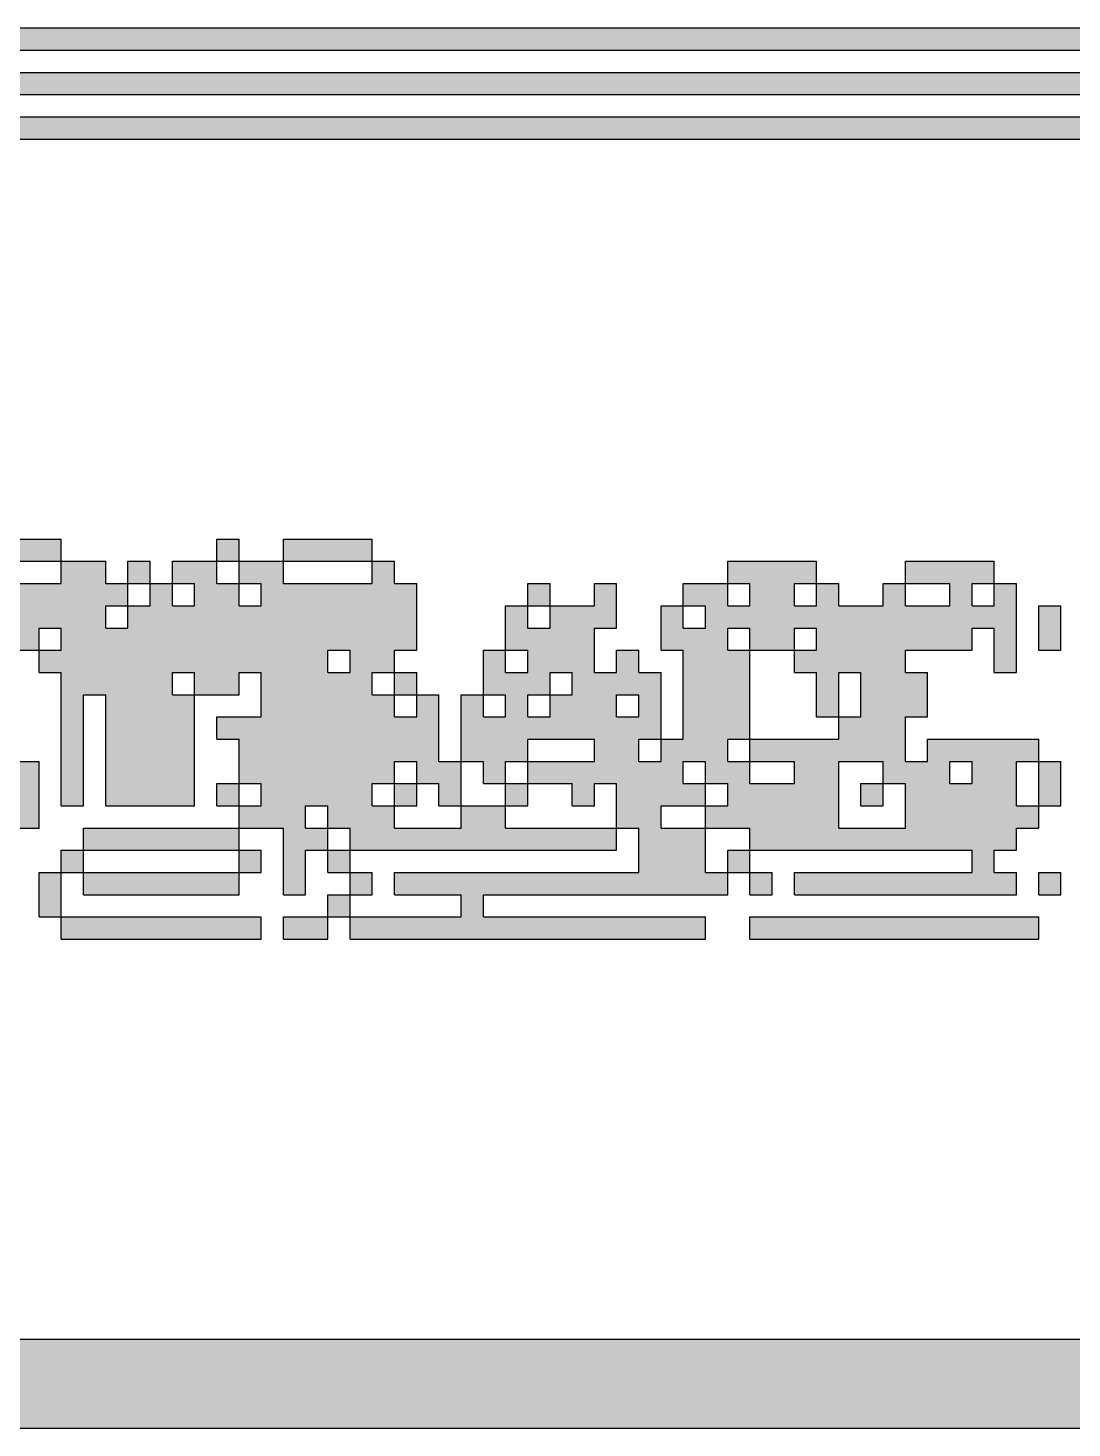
# Model space of a CAD drawing. Extents: x 0 to 180, y 0 to 86.
# Drawn here: x 89.5 to 136.5, y 23 to 86 of the extents above; entities that cross this region are included whole.
import ezdxf

# ---------------------------------------------------------------- set-up
doc = ezdxf.new("R2010")
doc.units = 0
doc.header["$MEASUREMENT"] = 0
doc.layers.add('SHEET', color=7, linetype='Continuous')

msp = doc.modelspace()

# ---------------------------------------------------------------- linework, layer by layer
at = {"layer": 'SHEET', "color": 5}
for p, q in [((89, 86), (90, 86)), ((90, 86), (91, 86)), ((91, 86), (92, 86)), ((92, 86), (93, 86)), ((93, 86), (94, 86)), ((94, 86), (95, 86)), ((95, 86), (96, 86)), ((96, 86), (97, 86)), ((97, 86), (98, 86)), ((98, 86), (99, 86)), ((99, 86), (100, 86)), ((100, 86), (101, 86)), ((101, 86), (102, 86)), ((102, 86), (103, 86)), ((103, 86), (104, 86)), ((104, 86), (105, 86)), ((105, 86), (106, 86)), ((106, 86), (107, 86)), ((107, 86), (108, 86)), ((108, 86), (109, 86)), ((109, 86), (110, 86)), ((110, 86), (111, 86)), ((111, 86), (112, 86)), ((112, 86), (113, 86)), ((113, 86), (114, 86)), ((114, 86), (115, 86)), ((115, 86), (116, 86)), ((116, 86), (117, 86)), ((117, 86), (118, 86)), ((118, 86), (119, 86)), ((119, 86), (120, 86)), ((120, 86), (121, 86)), ((121, 86), (122, 86)), ((122, 86), (123, 86)), ((123, 86), (124, 86)), ((124, 86), (125, 86)), ((125, 86), (126, 86)), ((126, 86), (127, 86)), ((127, 86), (128, 86)), ((128, 86), (129, 86)), ((129, 86), (130, 86)), ((130, 86), (131, 86)), ((131, 86), (132, 86)), ((132, 86), (133, 86)), ((133, 86), (134, 86)), ((134, 86), (135, 86)), ((135, 86), (136, 86)), ((136, 86), (137, 86)), ((89, 85), (90, 85)), ((90, 85), (91, 85)), ((91, 85), (92, 85)), ((92, 85), (93, 85)), ((93, 85), (94, 85)), ((94, 85), (95, 85)), ((95, 85), (96, 85)), ((96, 85), (97, 85)), ((97, 85), (98, 85)), ((98, 85), (99, 85)), ((99, 85), (100, 85)), ((100, 85), (101, 85)), ((101, 85), (102, 85)), ((102, 85), (103, 85)), ((103, 85), (104, 85)), ((104, 85), (105, 85)), ((105, 85), (106, 85)), ((106, 85), (107, 85)), ((107, 85), (108, 85)), ((108, 85), (109, 85)), ((109, 85), (110, 85)), ((110, 85), (111, 85)), ((111, 85), (112, 85)), ((112, 85), (113, 85)), ((113, 85), (114, 85)), ((114, 85), (115, 85)), ((115, 85), (116, 85)), ((116, 85), (117, 85)), ((117, 85), (118, 85)), ((118, 85), (119, 85)), ((119, 85), (120, 85)), ((120, 85), (121, 85)), ((121, 85), (122, 85)), ((122, 85), (123, 85)), ((123, 85), (124, 85)), ((124, 85), (125, 85)), ((125, 85), (126, 85)), ((126, 85), (127, 85)), ((127, 85), (128, 85)), ((128, 85), (129, 85)), ((129, 85), (130, 85)), ((130, 85), (131, 85)), ((131, 85), (132, 85)), ((132, 85), (133, 85)), ((133, 85), (134, 85)), ((134, 85), (135, 85)), ((135, 85), (136, 85)), ((136, 85), (137, 85)), ((89, 84), (90, 84)), ((90, 84), (91, 84)), ((91, 84), (92, 84)), ((92, 84), (93, 84)), ((93, 84), (94, 84)), ((94, 84), (95, 84)), ((95, 84), (96, 84)), ((96, 84), (97, 84)), ((97, 84), (98, 84)), ((98, 84), (99, 84)), ((99, 84), (100, 84)), ((100, 84), (101, 84)), ((101, 84), (102, 84)), ((102, 84), (103, 84)), ((103, 84), (104, 84)), ((104, 84), (105, 84)), ((105, 84), (106, 84)), ((106, 84), (107, 84)), ((107, 84), (108, 84)), ((108, 84), (109, 84)), ((109, 84), (110, 84)), ((110, 84), (111, 84)), ((111, 84), (112, 84)), ((112, 84), (113, 84)), ((113, 84), (114, 84)), ((114, 84), (115, 84)), ((115, 84), (116, 84)), ((116, 84), (117, 84)), ((117, 84), (118, 84)), ((118, 84), (119, 84)), ((119, 84), (120, 84)), ((120, 84), (121, 84)), ((121, 84), (122, 84)), ((122, 84), (123, 84)), ((123, 84), (124, 84)), ((124, 84), (125, 84)), ((125, 84), (126, 84)), ((126, 84), (127, 84)), ((127, 84), (128, 84)), ((128, 84), (129, 84)), ((129, 84), (130, 84)), ((130, 84), (131, 84)), ((131, 84), (132, 84)), ((132, 84), (133, 84)), ((133, 84), (134, 84)), ((134, 84), (135, 84)), ((135, 84), (136, 84)), ((136, 84), (137, 84)), ((89, 83), (90, 83)), ((90, 83), (91, 83)), ((91, 83), (92, 83)), ((92, 83), (93, 83)), ((93, 83), (94, 83)), ((94, 83), (95, 83)), ((95, 83), (96, 83)), ((96, 83), (97, 83)), ((97, 83), (98, 83)), ((98, 83), (99, 83)), ((99, 83), (100, 83)), ((100, 83), (101, 83)), ((101, 83), (102, 83)), ((102, 83), (103, 83)), ((103, 83), (104, 83)), ((104, 83), (105, 83)), ((105, 83), (106, 83)), ((106, 83), (107, 83)), ((107, 83), (108, 83)), ((108, 83), (109, 83)), ((109, 83), (110, 83)), ((110, 83), (111, 83)), ((111, 83), (112, 83)), ((112, 83), (113, 83)), ((113, 83), (114, 83)), ((114, 83), (115, 83)), ((115, 83), (116, 83)), ((116, 83), (117, 83)), ((117, 83), (118, 83)), ((118, 83), (119, 83)), ((119, 83), (120, 83)), ((120, 83), (121, 83)), ((121, 83), (122, 83)), ((122, 83), (123, 83)), ((123, 83), (124, 83)), ((124, 83), (125, 83)), ((125, 83), (126, 83)), ((126, 83), (127, 83)), ((127, 83), (128, 83)), ((128, 83), (129, 83)), ((129, 83), (130, 83)), ((130, 83), (131, 83)), ((131, 83), (132, 83)), ((132, 83), (133, 83)), ((133, 83), (134, 83)), ((134, 83), (135, 83)), ((135, 83), (136, 83)), ((136, 83), (137, 83)), ((89, 82), (90, 82)), ((90, 82), (91, 82)), ((91, 82), (92, 82)), ((92, 82), (93, 82)), ((93, 82), (94, 82)), ((94, 82), (95, 82)), ((95, 82), (96, 82)), ((96, 82), (97, 82)), ((97, 82), (98, 82)), ((98, 82), (99, 82)), ((99, 82), (100, 82)), ((100, 82), (101, 82)), ((101, 82), (102, 82)), ((102, 82), (103, 82)), ((103, 82), (104, 82)), ((104, 82), (105, 82)), ((105, 82), (106, 82)), ((106, 82), (107, 82)), ((107, 82), (108, 82)), ((108, 82), (109, 82)), ((109, 82), (110, 82)), ((110, 82), (111, 82)), ((111, 82), (112, 82)), ((112, 82), (113, 82)), ((113, 82), (114, 82)), ((114, 82), (115, 82)), ((115, 82), (116, 82)), ((116, 82), (117, 82)), ((117, 82), (118, 82)), ((118, 82), (119, 82)), ((119, 82), (120, 82)), ((120, 82), (121, 82)), ((121, 82), (122, 82)), ((122, 82), (123, 82)), ((123, 82), (124, 82)), ((124, 82), (125, 82)), ((125, 82), (126, 82)), ((126, 82), (127, 82)), ((127, 82), (128, 82)), ((128, 82), (129, 82)), ((129, 82), (130, 82)), ((130, 82), (131, 82)), ((131, 82), (132, 82)), ((132, 82), (133, 82)), ((133, 82), (134, 82)), ((134, 82), (135, 82)), ((135, 82), (136, 82)), ((136, 82), (137, 82)), ((89, 81), (90, 81)), ((90, 81), (91, 81)), ((91, 81), (92, 81)), ((92, 81), (93, 81)), ((93, 81), (94, 81)), ((94, 81), (95, 81)), ((95, 81), (96, 81)), ((96, 81), (97, 81)), ((97, 81), (98, 81)), ((98, 81), (99, 81)), ((99, 81), (100, 81)), ((100, 81), (101, 81)), ((101, 81), (102, 81)), ((102, 81), (103, 81)), ((103, 81), (104, 81)), ((104, 81), (105, 81)), ((105, 81), (106, 81)), ((106, 81), (107, 81)), ((107, 81), (108, 81)), ((108, 81), (109, 81)), ((109, 81), (110, 81)), ((110, 81), (111, 81)), ((111, 81), (112, 81)), ((112, 81), (113, 81)), ((113, 81), (114, 81)), ((114, 81), (115, 81)), ((115, 81), (116, 81)), ((116, 81), (117, 81)), ((117, 81), (118, 81)), ((118, 81), (119, 81)), ((119, 81), (120, 81)), ((120, 81), (121, 81)), ((121, 81), (122, 81)), ((122, 81), (123, 81)), ((123, 81), (124, 81)), ((124, 81), (125, 81)), ((125, 81), (126, 81)), ((126, 81), (127, 81)), ((127, 81), (128, 81)), ((128, 81), (129, 81)), ((129, 81), (130, 81)), ((130, 81), (131, 81)), ((131, 81), (132, 81)), ((132, 81), (133, 81)), ((133, 81), (134, 81)), ((134, 81), (135, 81)), ((135, 81), (136, 81)), ((136, 81), (137, 81)), ((89, 63), (90, 63)), ((90, 63), (91, 63)), ((91, 62), (91, 63)), ((98, 63), (99, 63)), ((98, 62), (98, 63)), ((99, 62), (99, 63)), ((101, 63), (102, 63)), ((101, 62), (101, 63)), ((102, 63), (103, 63)), ((103, 63), (104, 63)), ((104, 63), (105, 63)), ((105, 62), (105, 63)), ((89, 62), (90, 62)), ((90, 62), (91, 62)), ((91, 62), (92, 62)), ((91, 61), (91, 62)), ((92, 62), (93, 62)), ((93, 61), (93, 62)), ((94, 62), (95, 62)), ((94, 61), (94, 62)), ((95, 61), (95, 62)), ((96, 62), (97, 62)), ((96, 61), (96, 62)), ((97, 62), (98, 62)), ((98, 62), (99, 62)), ((98, 61), (98, 62)), ((99, 62), (100, 62)), ((99, 61), (99, 62)), ((100, 62), (101, 62)), ((101, 62), (102, 62)), ((101, 61), (101, 62)), ((102, 62), (103, 62)), ((103, 62), (104, 62)), ((104, 62), (105, 62)), ((105, 62), (106, 62)), ((105, 61), (105, 62)), ((106, 61), (106, 62)), ((121, 62), (122, 62)), ((121, 61), (121, 62)), ((122, 62), (123, 62)), ((123, 62), (124, 62)), ((124, 62), (125, 62)), ((125, 61), (125, 62)), ((129, 62), (130, 62)), ((129, 61), (129, 62)), ((130, 62), (131, 62)), ((131, 62), (132, 62)), ((132, 62), (133, 62)), ((133, 61), (133, 62)), ((93, 61), (94, 61)), ((94, 61), (95, 61)), ((94, 60), (94, 61)), ((95, 61), (96, 61)), ((95, 60), (95, 61)), ((96, 61), (97, 61)), ((96, 60), (96, 61)), ((99, 61), (100, 61)), ((106, 61), (107, 61)), ((107, 60), (107, 61)), ((112, 61), (113, 61)), ((112, 60), (112, 61)), ((113, 60), (113, 61)), ((115, 61), (116, 61)), ((115, 60), (115, 61)), ((116, 60), (116, 61)), ((119, 61), (120, 61)), ((119, 60), (119, 61)), ((120, 61), (121, 61)), ((121, 61), (122, 61)), ((121, 60), (121, 61)), ((124, 61), (125, 61)), ((125, 61), (126, 61)), ((125, 60), (125, 61)), ((126, 60), (126, 61)), ((128, 61), (129, 61)), ((128, 60), (128, 61)), ((129, 61), (130, 61)), ((129, 60), (129, 61)), ((130, 61), (131, 61)), ((132, 61), (133, 61)), ((133, 61), (134, 61)), ((133, 60), (133, 61)), ((134, 60), (134, 61)), ((93, 60), (94, 60)), ((94, 60), (95, 60)), ((94, 59), (94, 60)), ((107, 59), (107, 60)), ((111, 60), (112, 60)), ((111, 59), (111, 60)), ((112, 60), (113, 60)), ((112, 59), (112, 60)), ((113, 60), (114, 60)), ((113, 59), (113, 60)), ((116, 59), (116, 60)), ((118, 60), (119, 60)), ((118, 59), (118, 60)), ((119, 60), (120, 60)), ((119, 59), (119, 60)), ((120, 59), (120, 60)), ((121, 60), (122, 60)), ((124, 60), (125, 60)), ((126, 60), (127, 60)), ((127, 60), (128, 60)), ((129, 60), (130, 60)), ((132, 60), (133, 60)), ((134, 59), (134, 60)), ((135, 60), (136, 60)), ((135, 59), (135, 60)), ((136, 59), (136, 60)), ((90, 58), (90, 59)), ((107, 58), (107, 59)), ((111, 58), (111, 59)), ((115, 59), (116, 59)), ((115, 58), (115, 59)), ((118, 58), (118, 59)), ((121, 59), (122, 59)), ((121, 58), (121, 59)), ((122, 58), (122, 59)), ((124, 59), (125, 59)), ((124, 58), (124, 59)), ((132, 59), (133, 59)), ((132, 58), (132, 59)), ((135, 58), (135, 59)), ((136, 58), (136, 59)), ((89, 58), (90, 58)), ((90, 58), (91, 58)), ((90, 57), (90, 58)), ((103, 58), (104, 58)), ((104, 57), (104, 58)), ((106, 58), (107, 58)), ((106, 57), (106, 58)), ((110, 58), (111, 58)), ((110, 57), (110, 58)), ((111, 58), (112, 58)), ((111, 57), (111, 58)), ((112, 57), (112, 58)), ((115, 57), (115, 58)), ((116, 58), (117, 58)), ((116, 57), (116, 58)), ((117, 57), (117, 58)), ((118, 58), (119, 58)), ((119, 57), (119, 58)), ((121, 58), (122, 58)), ((122, 58), (123, 58)), ((122, 57), (122, 58)), ((123, 58), (124, 58)), ((124, 58), (125, 58)), ((124, 57), (124, 58)), ((129, 57), (129, 58)), ((130, 58), (131, 58)), ((131, 58), (132, 58)), ((133, 57), (133, 58)), ((134, 57), (134, 58)), ((135, 58), (136, 58)), ((90, 57), (91, 57)), ((91, 56), (91, 57)), ((97, 56), (97, 57)), ((99, 56), (99, 57)), ((105, 57), (106, 57)), ((106, 57), (107, 57)), ((106, 56), (106, 57)), ((107, 56), (107, 57)), ((110, 56), (110, 57)), ((114, 56), (114, 57)), ((117, 57), (118, 57)), ((118, 56), (118, 57)), ((119, 56), (119, 57)), ((122, 56), (122, 57)), ((124, 57), (125, 57)), ((125, 56), (125, 57)), ((126, 57), (127, 57)), ((126, 56), (126, 57)), ((127, 56), (127, 57)), ((129, 57), (130, 57)), ((130, 56), (130, 57)), ((133, 57), (134, 57)), ((91, 55), (91, 56)), ((92, 55), (92, 56)), ((96, 56), (97, 56)), ((97, 56), (98, 56)), ((97, 55), (97, 56)), ((98, 56), (99, 56)), ((100, 55), (100, 56)), ((106, 56), (107, 56)), ((107, 56), (108, 56)), ((107, 55), (107, 56)), ((108, 55), (108, 56)), ((109, 56), (110, 56)), ((109, 55), (109, 56)), ((110, 56), (111, 56)), ((110, 55), (110, 56)), ((111, 55), (111, 56)), ((112, 55), (112, 56)), ((113, 56), (114, 56)), ((113, 55), (113, 56)), ((116, 56), (117, 56)), ((116, 55), (116, 56)), ((117, 55), (117, 56)), ((118, 55), (118, 56)), ((119, 55), (119, 56)), ((122, 55), (122, 56)), ((125, 55), (125, 56)), ((126, 55), (126, 56)), ((127, 55), (127, 56)), ((130, 55), (130, 56)), ((91, 54), (91, 55)), ((92, 54), (92, 55)), ((97, 54), (97, 55)), ((98, 55), (99, 55)), ((98, 54), (98, 55)), ((99, 55), (100, 55)), ((108, 54), (108, 55)), ((109, 54), (109, 55)), ((118, 54), (118, 55)), ((119, 54), (119, 55)), ((122, 54), (122, 55)), ((125, 55), (126, 55)), ((126, 55), (127, 55)), ((126, 54), (126, 55)), ((129, 55), (130, 55)), ((129, 54), (129, 55)), ((91, 53), (91, 54)), ((92, 53), (92, 54)), ((97, 53), (97, 54)), ((98, 54), (99, 54)), ((108, 53), (108, 54)), ((109, 53), (109, 54)), ((114, 54), (115, 54)), ((115, 53), (115, 54)), ((117, 54), (118, 54)), ((117, 53), (117, 54)), ((118, 54), (119, 54)), ((118, 53), (118, 54)), ((121, 54), (122, 54)), ((121, 53), (121, 54)), ((122, 54), (123, 54)), ((122, 53), (122, 54)), ((123, 54), (124, 54)), ((124, 54), (125, 54)), ((125, 54), (126, 54)), ((129, 53), (129, 54)), ((130, 54), (131, 54)), ((130, 53), (130, 54)), ((131, 54), (132, 54)), ((132, 54), (133, 54)), ((133, 54), (134, 54)), ((134, 54), (135, 54)), ((135, 53), (135, 54)), ((89, 53), (90, 53)), ((90, 52), (90, 53)), ((91, 52), (91, 53)), ((92, 52), (92, 53)), ((97, 52), (97, 53)), ((107, 52), (107, 53)), ((108, 53), (109, 53)), ((109, 53), (110, 53)), ((109, 52), (109, 53)), ((110, 52), (110, 53)), ((111, 52), (111, 53)), ((112, 53), (113, 53)), ((112, 52), (112, 53)), ((113, 53), (114, 53)), ((114, 53), (115, 53)), ((119, 53), (120, 53)), ((119, 52), (119, 53)), ((120, 52), (120, 53)), ((121, 53), (122, 53)), ((122, 53), (123, 53)), ((122, 52), (122, 53)), ((123, 53), (124, 53)), ((126, 53), (127, 53)), ((128, 52), (128, 53)), ((129, 53), (130, 53)), ((131, 53), (132, 53)), ((134, 53), (135, 53)), ((135, 53), (136, 53)), ((135, 52), (135, 53)), ((136, 52), (136, 53)), ((90, 51), (90, 52)), ((91, 51), (91, 52)), ((92, 51), (92, 52)), ((97, 51), (97, 52)), ((98, 52), (99, 52)), ((98, 51), (98, 52)), ((99, 51), (99, 52)), ((106, 52), (107, 52)), ((106, 51), (106, 52)), ((107, 52), (108, 52)), ((107, 51), (107, 52)), ((108, 51), (108, 52)), ((109, 51), (109, 52)), ((110, 52), (111, 52)), ((111, 52), (112, 52)), ((111, 51), (111, 52)), ((112, 52), (113, 52)), ((112, 51), (112, 52)), ((113, 52), (114, 52)), ((114, 51), (114, 52)), ((115, 51), (115, 52)), ((119, 52), (120, 52)), ((120, 52), (121, 52)), ((120, 51), (120, 52)), ((126, 51), (126, 52)), ((127, 52), (128, 52)), ((127, 51), (127, 52)), ((128, 52), (129, 52)), ((128, 51), (128, 52)), ((135, 51), (135, 52)), ((136, 51), (136, 52)), ((90, 50), (90, 51)), ((91, 51), (92, 51)), ((95, 51), (96, 51)), ((96, 51), (97, 51)), ((98, 51), (99, 51)), ((99, 51), (100, 51)), ((99, 50), (99, 51)), ((102, 50), (102, 51)), ((103, 50), (103, 51)), ((105, 51), (106, 51)), ((106, 51), (107, 51)), ((106, 50), (106, 51)), ((108, 51), (109, 51)), ((109, 51), (110, 51)), ((109, 50), (109, 51)), ((110, 51), (111, 51)), ((111, 51), (112, 51)), ((111, 50), (111, 51)), ((114, 51), (115, 51)), ((116, 50), (116, 51)), ((118, 51), (119, 51)), ((118, 50), (118, 51)), ((119, 51), (120, 51)), ((120, 51), (121, 51)), ((120, 50), (120, 51)), ((126, 50), (126, 51)), ((127, 51), (128, 51)), ((129, 50), (129, 51)), ((134, 51), (135, 51)), ((135, 51), (136, 51)), ((135, 50), (135, 51)), ((89, 50), (90, 50)), ((92, 50), (93, 50)), ((92, 49), (92, 50)), ((93, 50), (94, 50)), ((94, 50), (95, 50)), ((95, 50), (96, 50)), ((96, 50), (97, 50)), ((97, 50), (98, 50)), ((98, 50), (99, 50)), ((99, 50), (100, 50)), ((99, 49), (99, 50)), ((100, 50), (101, 50)), ((101, 49), (101, 50)), ((102, 50), (103, 50)), ((103, 50), (104, 50)), ((103, 49), (103, 50)), ((104, 49), (104, 50)), ((106, 50), (107, 50)), ((107, 50), (108, 50)), ((108, 50), (109, 50)), ((111, 50), (112, 50)), ((112, 50), (113, 50)), ((113, 50), (114, 50)), ((114, 50), (115, 50)), ((115, 50), (116, 50)), ((116, 50), (117, 50)), ((116, 49), (116, 50)), ((117, 49), (117, 50)), ((118, 50), (119, 50)), ((119, 50), (120, 50)), ((120, 50), (121, 50)), ((120, 49), (120, 50)), ((121, 50), (122, 50)), ((122, 49), (122, 50)), ((126, 50), (127, 50)), ((127, 50), (128, 50)), ((128, 50), (129, 50)), ((134, 50), (135, 50)), ((134, 49), (134, 50)), ((91, 49), (92, 49)), ((91, 48), (91, 49)), ((92, 49), (93, 49)), ((92, 48), (92, 49)), ((93, 49), (94, 49)), ((94, 49), (95, 49)), ((95, 49), (96, 49)), ((96, 49), (97, 49)), ((97, 49), (98, 49)), ((98, 49), (99, 49)), ((99, 49), (100, 49)), ((99, 48), (99, 49)), ((100, 48), (100, 49)), ((102, 49), (103, 49)), ((103, 49), (104, 49)), ((103, 48), (103, 49)), ((104, 49), (105, 49)), ((104, 48), (104, 49)), ((105, 49), (106, 49)), ((106, 49), (107, 49)), ((107, 49), (108, 49)), ((108, 49), (109, 49)), ((109, 49), (110, 49)), ((110, 49), (111, 49)), ((111, 49), (112, 49)), ((112, 49), (113, 49)), ((113, 49), (114, 49)), ((114, 49), (115, 49)), ((115, 49), (116, 49)), ((121, 49), (122, 49)), ((121, 48), (121, 49)), ((122, 49), (123, 49)), ((122, 48), (122, 49)), ((123, 49), (124, 49)), ((124, 49), (125, 49)), ((125, 49), (126, 49)), ((126, 49), (127, 49)), ((127, 49), (128, 49)), ((128, 49), (129, 49)), ((129, 49), (130, 49)), ((130, 49), (131, 49)), ((131, 49), (132, 49)), ((133, 49), (134, 49)), ((90, 48), (91, 48)), ((90, 47), (90, 48)), ((91, 48), (92, 48)), ((91, 47), (91, 48)), ((92, 48), (93, 48)), ((92, 47), (92, 48)), ((93, 48), (94, 48)), ((95, 48), (96, 48)), ((97, 48), (98, 48)), ((98, 48), (99, 48)), ((99, 48), (100, 48)), ((99, 47), (99, 48)), ((101, 47), (101, 48)), ((102, 47), (102, 48)), ((103, 48), (104, 48)), ((106, 48), (107, 48)), ((106, 47), (106, 48)), ((108, 48), (109, 48)), ((109, 48), (110, 48)), ((110, 48), (111, 48)), ((111, 48), (112, 48)), ((112, 48), (113, 48)), ((115, 48), (116, 48)), ((121, 48), (122, 48)), ((124, 48), (125, 48)), ((124, 47), (124, 48)), ((127, 48), (128, 48)), ((128, 48), (129, 48)), ((131, 48), (132, 48)), ((133, 48), (134, 48)), ((134, 47), (134, 48)), ((135, 48), (136, 48)), ((135, 47), (135, 48)), ((136, 47), (136, 48)), ((90, 46), (90, 47)), ((91, 46), (91, 47)), ((92, 47), (93, 47)), ((93, 47), (94, 47)), ((95, 47), (96, 47)), ((97, 47), (98, 47)), ((98, 47), (99, 47)), ((101, 47), (102, 47)), ((103, 47), (104, 47)), ((103, 46), (103, 47)), ((104, 46), (104, 47)), ((106, 47), (107, 47)), ((108, 47), (109, 47)), ((110, 47), (111, 47)), ((111, 47), (112, 47)), ((112, 47), (113, 47)), ((115, 47), (116, 47)), ((117, 47), (118, 47)), ((118, 47), (119, 47)), ((119, 47), (120, 47)), ((124, 47), (125, 47)), ((127, 47), (128, 47)), ((128, 47), (129, 47)), ((131, 47), (132, 47)), ((132, 47), (133, 47)), ((133, 47), (134, 47)), ((135, 47), (136, 47)), ((90, 46), (91, 46)), ((91, 46), (92, 46)), ((91, 45), (91, 46)), ((92, 46), (93, 46)), ((93, 46), (94, 46)), ((94, 46), (95, 46)), ((95, 46), (96, 46)), ((96, 46), (97, 46)), ((97, 46), (98, 46)), ((98, 46), (99, 46)), ((99, 46), (100, 46)), ((100, 45), (100, 46)), ((101, 46), (102, 46)), ((101, 45), (101, 46)), ((102, 46), (103, 46)), ((103, 46), (104, 46)), ((103, 45), (103, 46)), ((104, 46), (105, 46)), ((104, 45), (104, 46)), ((105, 46), (106, 46)), ((106, 46), (107, 46)), ((107, 46), (108, 46)), ((108, 46), (109, 46)), ((110, 46), (111, 46)), ((111, 46), (112, 46)), ((112, 46), (113, 46)), ((113, 46), (114, 46)), ((114, 46), (115, 46)), ((115, 46), (116, 46)), ((116, 46), (117, 46)), ((117, 46), (118, 46)), ((118, 46), (119, 46)), ((119, 46), (120, 46)), ((120, 45), (120, 46)), ((122, 46), (123, 46)), ((122, 45), (122, 46)), ((123, 46), (124, 46)), ((124, 46), (125, 46)), ((125, 46), (126, 46)), ((126, 46), (127, 46)), ((127, 46), (128, 46)), ((128, 46), (129, 46)), ((129, 46), (130, 46)), ((130, 46), (131, 46)), ((131, 46), (132, 46)), ((132, 46), (133, 46)), ((133, 46), (134, 46)), ((134, 46), (135, 46)), ((135, 45), (135, 46)), ((91, 45), (92, 45)), ((92, 45), (93, 45)), ((93, 45), (94, 45)), ((94, 45), (95, 45)), ((95, 45), (96, 45)), ((96, 45), (97, 45)), ((97, 45), (98, 45)), ((98, 45), (99, 45)), ((99, 45), (100, 45)), ((101, 45), (102, 45)), ((102, 45), (103, 45)), ((104, 45), (105, 45)), ((105, 45), (106, 45)), ((106, 45), (107, 45)), ((107, 45), (108, 45)), ((108, 45), (109, 45)), ((109, 45), (110, 45)), ((110, 45), (111, 45)), ((111, 45), (112, 45)), ((112, 45), (113, 45)), ((113, 45), (114, 45)), ((114, 45), (115, 45)), ((115, 45), (116, 45)), ((116, 45), (117, 45)), ((117, 45), (118, 45)), ((118, 45), (119, 45)), ((119, 45), (120, 45)), ((122, 45), (123, 45)), ((123, 45), (124, 45)), ((124, 45), (125, 45)), ((125, 45), (126, 45)), ((126, 45), (127, 45)), ((127, 45), (128, 45)), ((128, 45), (129, 45)), ((129, 45), (130, 45)), ((130, 45), (131, 45)), ((131, 45), (132, 45)), ((132, 45), (133, 45)), ((133, 45), (134, 45)), ((134, 45), (135, 45)), ((89, 27), (90, 27)), ((90, 27), (91, 27)), ((91, 27), (92, 27)), ((92, 27), (93, 27)), ((93, 27), (94, 27)), ((94, 27), (95, 27)), ((95, 27), (96, 27)), ((96, 27), (97, 27)), ((97, 27), (98, 27)), ((98, 27), (99, 27)), ((99, 27), (100, 27)), ((100, 27), (101, 27)), ((101, 27), (102, 27)), ((102, 27), (103, 27)), ((103, 27), (104, 27)), ((104, 27), (105, 27)), ((105, 27), (106, 27)), ((106, 27), (107, 27)), ((107, 27), (108, 27)), ((108, 27), (109, 27)), ((109, 27), (110, 27)), ((110, 27), (111, 27)), ((111, 27), (112, 27)), ((112, 27), (113, 27)), ((113, 27), (114, 27)), ((114, 27), (115, 27)), ((115, 27), (116, 27)), ((116, 27), (117, 27)), ((117, 27), (118, 27)), ((118, 27), (119, 27)), ((119, 27), (120, 27)), ((120, 27), (121, 27)), ((121, 27), (122, 27)), ((122, 27), (123, 27)), ((123, 27), (124, 27)), ((124, 27), (125, 27)), ((125, 27), (126, 27)), ((126, 27), (127, 27)), ((127, 27), (128, 27)), ((128, 27), (129, 27)), ((129, 27), (130, 27)), ((130, 27), (131, 27)), ((131, 27), (132, 27)), ((132, 27), (133, 27)), ((133, 27), (134, 27)), ((134, 27), (135, 27)), ((135, 27), (136, 27)), ((136, 27), (137, 27)), ((89, 23), (90, 23)), ((90, 23), (91, 23)), ((91, 23), (92, 23)), ((92, 23), (93, 23)), ((93, 23), (94, 23)), ((94, 23), (95, 23)), ((95, 23), (96, 23)), ((96, 23), (97, 23)), ((97, 23), (98, 23)), ((98, 23), (99, 23)), ((99, 23), (100, 23)), ((100, 23), (101, 23)), ((101, 23), (102, 23)), ((102, 23), (103, 23)), ((103, 23), (104, 23)), ((104, 23), (105, 23)), ((105, 23), (106, 23)), ((106, 23), (107, 23)), ((107, 23), (108, 23)), ((108, 23), (109, 23)), ((109, 23), (110, 23)), ((110, 23), (111, 23)), ((111, 23), (112, 23)), ((112, 23), (113, 23)), ((113, 23), (114, 23)), ((114, 23), (115, 23)), ((115, 23), (116, 23)), ((116, 23), (117, 23)), ((117, 23), (118, 23)), ((118, 23), (119, 23)), ((119, 23), (120, 23)), ((120, 23), (121, 23)), ((121, 23), (122, 23)), ((122, 23), (123, 23)), ((123, 23), (124, 23)), ((124, 23), (125, 23)), ((125, 23), (126, 23)), ((126, 23), (127, 23)), ((127, 23), (128, 23)), ((128, 23), (129, 23)), ((129, 23), (130, 23)), ((130, 23), (131, 23)), ((131, 23), (132, 23)), ((132, 23), (133, 23)), ((133, 23), (134, 23)), ((134, 23), (135, 23)), ((135, 23), (136, 23)), ((136, 23), (137, 23))]:
    msp.add_line(p, q, dxfattribs=at)
at = {"layer": 'SHEET', "color": 1}
for p, q in [((89, 61), (90, 61)), ((90, 61), (91, 61)), ((97, 60), (97, 61)), ((101, 61), (102, 61)), ((102, 61), (103, 61)), ((103, 61), (104, 61)), ((104, 61), (105, 61)), ((93, 59), (93, 60)), ((96, 60), (97, 60)), ((90, 59), (91, 59)), ((91, 58), (91, 59)), ((93, 59), (94, 59)), ((96, 57), (97, 57)), ((96, 56), (96, 57)), ((103, 57), (104, 57)), ((93, 55), (93, 56)), ((105, 56), (106, 56)), ((106, 55), (106, 56)), ((93, 54), (93, 55)), ((93, 53), (93, 54)), ((93, 52), (93, 53)), ((99, 52), (99, 53)), ((106, 52), (106, 53)), ((93, 51), (93, 52)), ((99, 52), (100, 52)), ((105, 52), (106, 52)), ((93, 51), (94, 51)), ((94, 51), (95, 51)), ((102, 51), (103, 51))]:
    msp.add_line(p, q, dxfattribs=at)
at = {"layer": 'SHEET', "color": 7}
for p, q in [((98, 61), (99, 61)), ((99, 60), (99, 61)), ((100, 60), (100, 61)), ((122, 60), (122, 61)), ((124, 60), (124, 61)), ((131, 60), (131, 61)), ((132, 60), (132, 61)), ((99, 60), (100, 60)), ((114, 60), (115, 60)), ((130, 60), (131, 60)), ((112, 59), (113, 59)), ((119, 59), (120, 59)), ((125, 58), (125, 59)), ((133, 58), (133, 59)), ((134, 58), (134, 59)), ((103, 57), (103, 58)), ((129, 58), (130, 58)), ((99, 57), (100, 57)), ((100, 56), (100, 57)), ((105, 56), (105, 57)), ((111, 57), (112, 57)), ((113, 57), (114, 57)), ((113, 56), (113, 57)), ((115, 57), (116, 57)), ((92, 56), (93, 56)), ((112, 56), (113, 56)), ((106, 55), (107, 55)), ((110, 55), (111, 55)), ((112, 55), (113, 55)), ((116, 55), (117, 55)), ((99, 53), (99, 54)), ((112, 54), (113, 54)), ((112, 53), (112, 54)), ((113, 54), (114, 54)), ((106, 53), (107, 53)), ((111, 53), (112, 53)), ((117, 53), (118, 53)), ((124, 52), (124, 53)), ((126, 52), (126, 53)), ((127, 53), (128, 53)), ((131, 52), (131, 53)), ((132, 52), (132, 53)), ((134, 52), (134, 53)), ((100, 51), (100, 52)), ((105, 51), (105, 52)), ((115, 52), (116, 52)), ((116, 51), (116, 52)), ((121, 51), (121, 52)), ((122, 52), (123, 52)), ((123, 52), (124, 52)), ((129, 51), (129, 52)), ((131, 52), (132, 52)), ((134, 51), (134, 52)), ((101, 48), (101, 49)), ((102, 48), (102, 49)), ((117, 48), (117, 49)), ((120, 48), (120, 49)), ((132, 48), (132, 49)), ((133, 48), (133, 49)), ((94, 48), (95, 48)), ((96, 48), (97, 48)), ((104, 48), (105, 48)), ((104, 47), (104, 48)), ((105, 47), (105, 48)), ((107, 48), (108, 48)), ((113, 48), (114, 48)), ((114, 48), (115, 48)), ((116, 48), (117, 48)), ((120, 48), (121, 48)), ((121, 47), (121, 48)), ((122, 48), (123, 48)), ((122, 47), (122, 48)), ((123, 47), (123, 48)), ((125, 48), (126, 48)), ((126, 48), (127, 48)), ((129, 48), (130, 48)), ((130, 48), (131, 48)), ((94, 47), (95, 47)), ((96, 47), (97, 47)), ((104, 47), (105, 47)), ((107, 47), (108, 47)), ((109, 46), (109, 47)), ((110, 46), (110, 47)), ((113, 47), (114, 47)), ((114, 47), (115, 47)), ((116, 47), (117, 47)), ((120, 47), (121, 47)), ((122, 47), (123, 47)), ((125, 47), (126, 47)), ((126, 47), (127, 47)), ((129, 47), (130, 47)), ((130, 47), (131, 47))]:
    msp.add_line(p, q, dxfattribs=at)
at = {"layer": 'SHEET', "color": 5}
for points in [[(0, 85), (180, 85), (0, 86), (180, 86)], [(0, 83), (180, 83), (0, 84), (180, 84)], [(44, 81), (180, 81), (44, 82), (180, 82)], [(89, 62), (91, 62), (89, 63), (91, 63)], [(98, 62), (99, 62), (98, 63), (99, 63)], [(101, 62), (105, 62), (101, 63), (105, 63)], [(91, 61), (93, 61), (91, 62), (93, 62)], [(94, 61), (95, 61), (94, 62), (95, 62)], [(96, 61), (98, 61), (96, 62), (98, 62)], [(99, 61), (101, 61), (99, 62), (101, 62)], [(105, 61), (106, 61), (105, 62), (106, 62)], [(121, 61), (125, 61), (121, 62), (125, 62)], [(129, 61), (133, 61), (129, 62), (133, 62)], [(92, 60), (94, 60), (92, 61), (94, 61)], [(95, 60), (96, 60), (95, 61), (96, 61)], [(106, 60), (107, 60), (106, 61), (107, 61)], [(112, 60), (113, 60), (112, 61), (113, 61)], [(115, 60), (116, 60), (115, 61), (116, 61)], [(119, 60), (121, 60), (119, 61), (121, 61)], [(125, 60), (126, 60), (125, 61), (126, 61)], [(128, 60), (129, 60), (128, 61), (129, 61)], [(133, 60), (134, 60), (133, 61), (134, 61)], [(89, 59), (90, 59), (89, 60), (90, 60)], [(94, 59), (96, 59), (94, 60), (96, 60)], [(98, 59), (99, 59), (98, 60), (99, 60)], [(102, 59), (104, 59), (102, 60), (104, 60)], [(106, 59), (107, 59), (106, 60), (107, 60)], [(111, 59), (112, 59), (111, 60), (112, 60)], [(113, 59), (114, 59), (113, 60), (114, 60)], [(115, 59), (116, 59), (115, 60), (116, 60)], [(118, 59), (119, 59), (118, 60), (119, 60)], [(120, 59), (122, 59), (120, 60), (122, 60)], [(124, 59), (125, 59), (124, 60), (125, 60)], [(126, 59), (128, 59), (126, 60), (128, 60)], [(129, 59), (130, 59), (129, 60), (130, 60)], [(132, 59), (134, 59), (132, 60), (134, 60)], [(135, 59), (136, 59), (135, 60), (136, 60)], [(89, 58), (90, 58), (89, 59), (90, 59)], [(94, 58), (95, 58), (94, 59), (95, 59)], [(98, 58), (99, 58), (98, 59), (99, 59)], [(102, 58), (104, 58), (102, 59), (104, 59)], [(106, 58), (107, 58), (106, 59), (107, 59)], [(111, 58), (112, 58), (111, 59), (112, 59)], [(113, 58), (115, 58), (113, 59), (115, 59)], [(118, 58), (119, 58), (118, 59), (119, 59)], [(120, 58), (121, 58), (120, 59), (121, 59)], [(122, 58), (124, 58), (122, 59), (124, 59)], [(126, 58), (127, 58), (126, 59), (127, 59)], [(128, 58), (129, 58), (128, 59), (129, 59)], [(130, 58), (132, 58), (130, 59), (132, 59)], [(135, 58), (136, 58), (135, 59), (136, 59)], [(90, 57), (91, 57), (90, 58), (91, 58)], [(97, 57), (99, 57), (97, 58), (99, 58)], [(104, 57), (106, 57), (104, 58), (106, 58)], [(110, 57), (111, 57), (110, 58), (111, 58)], [(112, 57), (113, 57), (112, 58), (113, 58)], [(114, 57), (115, 57), (114, 58), (115, 58)], [(116, 57), (117, 57), (116, 58), (117, 58)], [(119, 57), (122, 57), (119, 58), (122, 58)], [(124, 57), (129, 57), (124, 58), (129, 58)], [(133, 57), (134, 57), (133, 58), (134, 58)], [(91, 56), (92, 56), (91, 57), (92, 57)], [(97, 56), (99, 56), (97, 57), (99, 57)], [(106, 56), (107, 56), (106, 57), (107, 57)], [(110, 56), (111, 56), (110, 57), (111, 57)], [(114, 56), (115, 56), (114, 57), (115, 57)], [(116, 56), (118, 56), (116, 57), (118, 57)], [(119, 56), (122, 56), (119, 57), (122, 57)], [(125, 56), (126, 56), (125, 57), (126, 57)], [(127, 56), (130, 56), (127, 57), (130, 57)], [(91, 55), (92, 55), (91, 56), (92, 56)], [(96, 55), (97, 55), (96, 56), (97, 56)], [(100, 55), (102, 55), (100, 56), (102, 56)], [(107, 55), (108, 55), (107, 56), (108, 56)], [(109, 55), (110, 55), (109, 56), (110, 56)], [(111, 55), (112, 55), (111, 56), (112, 56)], [(113, 55), (114, 55), (113, 56), (114, 56)], [(115, 55), (116, 55), (115, 56), (116, 56)], [(117, 55), (118, 55), (117, 56), (118, 56)], [(119, 55), (122, 55), (119, 56), (122, 56)], [(125, 55), (126, 55), (125, 56), (126, 56)], [(127, 55), (130, 55), (127, 56), (130, 56)], [(91, 54), (92, 54), (91, 55), (92, 55)], [(96, 54), (97, 54), (96, 55), (97, 55)], [(98, 54), (103, 54), (98, 55), (103, 55)], [(107, 54), (108, 54), (107, 55), (108, 55)], [(109, 54), (110, 54), (109, 55), (110, 55)], [(111, 54), (112, 54), (111, 55), (112, 55)], [(114, 54), (116, 54), (114, 55), (116, 55)], [(117, 54), (118, 54), (117, 55), (118, 55)], [(119, 54), (122, 54), (119, 55), (122, 55)], [(126, 54), (129, 54), (126, 55), (129, 55)], [(91, 53), (92, 53), (91, 54), (92, 54)], [(96, 53), (97, 53), (96, 54), (97, 54)], [(100, 53), (104, 53), (100, 54), (104, 54)], [(107, 53), (108, 53), (107, 54), (108, 54)], [(109, 53), (111, 53), (109, 54), (111, 54)], [(115, 53), (117, 53), (115, 54), (117, 54)], [(118, 53), (121, 53), (118, 54), (121, 54)], [(122, 53), (127, 53), (122, 54), (127, 54)], [(128, 53), (129, 53), (128, 54), (129, 54)], [(130, 53), (135, 53), (130, 54), (135, 54)], [(77, 52), (90, 52), (77, 53), (90, 53)], [(91, 52), (92, 52), (91, 53), (92, 53)], [(96, 52), (97, 52), (96, 53), (97, 53)], [(107, 52), (109, 52), (107, 53), (109, 53)], [(110, 52), (111, 52), (110, 53), (111, 53)], [(112, 52), (115, 52), (112, 53), (115, 53)], [(116, 52), (117, 52), (116, 53), (117, 53)], [(118, 52), (119, 52), (118, 53), (119, 53)], [(120, 52), (122, 52), (120, 53), (122, 53)], [(128, 52), (130, 52), (128, 53), (130, 53)], [(135, 52), (136, 52), (135, 53), (136, 53)], [(61, 51), (90, 51), (61, 52), (90, 52)], [(91, 51), (92, 51), (91, 52), (92, 52)], [(95, 51), (97, 51), (95, 52), (97, 52)], [(98, 51), (99, 51), (98, 52), (99, 52)], [(106, 51), (107, 51), (106, 52), (107, 52)], [(108, 51), (109, 51), (108, 52), (109, 52)], [(111, 51), (112, 51), (111, 52), (112, 52)], [(114, 51), (115, 51), (114, 52), (115, 52)], [(118, 51), (120, 51), (118, 52), (120, 52)], [(125, 51), (126, 51), (125, 52), (126, 52)], [(127, 51), (128, 51), (127, 52), (128, 52)], [(135, 51), (136, 51), (135, 52), (136, 52)], [(89, 50), (90, 50), (89, 51), (90, 51)], [(99, 50), (102, 50), (99, 51), (102, 51)], [(103, 50), (106, 50), (103, 51), (106, 51)], [(109, 50), (111, 50), (109, 51), (111, 51)], [(116, 50), (118, 50), (116, 51), (118, 51)], [(120, 50), (126, 50), (120, 51), (126, 51)], [(129, 50), (135, 50), (129, 51), (135, 51)], [(92, 49), (99, 49), (92, 50), (99, 50)], [(101, 49), (103, 49), (101, 50), (103, 50)], [(104, 49), (116, 49), (104, 50), (116, 50)], [(117, 49), (120, 49), (117, 50), (120, 50)], [(122, 49), (134, 49), (122, 50), (134, 50)], [(91, 48), (92, 48), (91, 49), (92, 49)], [(99, 48), (100, 48), (99, 49), (100, 49)], [(103, 48), (104, 48), (103, 49), (104, 49)], [(121, 48), (122, 48), (121, 49), (122, 49)], [(90, 47), (91, 47), (90, 48), (91, 48)], [(92, 47), (94, 47), (92, 48), (94, 48)], [(95, 47), (96, 47), (95, 48), (96, 48)], [(97, 47), (99, 47), (97, 48), (99, 48)], [(101, 47), (102, 47), (101, 48), (102, 48)], [(106, 47), (107, 47), (106, 48), (107, 48)], [(108, 47), (113, 47), (108, 48), (113, 48)], [(115, 47), (116, 47), (115, 48), (116, 48)], [(117, 47), (120, 47), (117, 48), (120, 48)], [(124, 47), (125, 47), (124, 48), (125, 48)], [(127, 47), (129, 47), (127, 48), (129, 48)], [(131, 47), (134, 47), (131, 48), (134, 48)], [(135, 47), (136, 47), (135, 48), (136, 48)], [(90, 46), (91, 46), (90, 47), (91, 47)], [(103, 46), (104, 46), (103, 47), (104, 47)], [(91, 45), (100, 45), (91, 46), (100, 46)], [(101, 45), (103, 45), (101, 46), (103, 46)], [(104, 45), (120, 45), (104, 46), (120, 46)], [(122, 45), (135, 45), (122, 46), (135, 46)], [(42, 26), (180, 26), (42, 27), (180, 27)], [(42, 25), (180, 25), (42, 26), (180, 26)], [(42, 24), (180, 24), (42, 25), (180, 25)], [(42, 23), (180, 23), (42, 24), (180, 24)]]:
    msp.add_solid(points, dxfattribs=at)
at = {"layer": 'SHEET', "color": 1}
for points in [[(89, 60), (92, 60), (89, 61), (92, 61)], [(97, 60), (98, 60), (97, 61), (98, 61)], [(101, 60), (105, 60), (101, 61), (105, 61)], [(90, 59), (93, 59), (90, 60), (93, 60)], [(96, 59), (98, 59), (96, 60), (98, 60)], [(100, 59), (102, 59), (100, 60), (102, 60)], [(104, 59), (106, 59), (104, 60), (106, 60)], [(91, 58), (94, 58), (91, 59), (94, 59)], [(96, 58), (97, 58), (96, 59), (97, 59)], [(99, 58), (101, 58), (99, 59), (101, 59)], [(105, 58), (106, 58), (105, 59), (106, 59)], [(92, 57), (94, 57), (92, 58), (94, 58)], [(95, 57), (97, 57), (95, 58), (97, 58)], [(100, 57), (102, 57), (100, 58), (102, 58)], [(93, 56), (96, 56), (93, 57), (96, 57)], [(101, 56), (104, 56), (101, 57), (104, 57)], [(93, 55), (95, 55), (93, 56), (95, 56)], [(102, 55), (106, 55), (102, 56), (106, 56)], [(93, 54), (95, 54), (93, 55), (95, 55)], [(104, 54), (106, 54), (104, 55), (106, 55)], [(93, 53), (95, 53), (93, 54), (95, 54)], [(104, 53), (106, 53), (104, 54), (106, 54)], [(93, 52), (95, 52), (93, 53), (95, 53)], [(99, 52), (102, 52), (99, 53), (102, 53)], [(103, 52), (106, 52), (103, 53), (106, 53)], [(93, 51), (95, 51), (93, 52), (95, 52)], [(101, 51), (104, 51), (101, 52), (104, 52)]]:
    msp.add_solid(points, dxfattribs=at)
at = {"layer": 'SHEET', "color": 7}
for points in [[(98, 60), (99, 60), (98, 61), (99, 61)], [(100, 60), (101, 60), (100, 61), (101, 61)], [(105, 60), (106, 60), (105, 61), (106, 61)], [(122, 60), (124, 60), (122, 61), (124, 61)], [(131, 60), (132, 60), (131, 61), (132, 61)], [(99, 59), (100, 59), (99, 60), (100, 60)], [(114, 59), (115, 59), (114, 60), (115, 60)], [(122, 59), (124, 59), (122, 60), (124, 60)], [(125, 59), (126, 59), (125, 60), (126, 60)], [(128, 59), (129, 59), (128, 60), (129, 60)], [(130, 59), (132, 59), (130, 60), (132, 60)], [(95, 58), (96, 58), (95, 59), (96, 59)], [(97, 58), (98, 58), (97, 59), (98, 59)], [(101, 58), (102, 58), (101, 59), (102, 59)], [(104, 58), (105, 58), (104, 59), (105, 59)], [(112, 58), (113, 58), (112, 59), (113, 59)], [(119, 58), (120, 58), (119, 59), (120, 59)], [(125, 58), (126, 58), (125, 59), (126, 59)], [(127, 58), (128, 58), (127, 59), (128, 59)], [(129, 58), (130, 58), (129, 59), (130, 59)], [(133, 58), (134, 58), (133, 59), (134, 59)], [(91, 57), (92, 57), (91, 58), (92, 58)], [(94, 57), (95, 57), (94, 58), (95, 58)], [(99, 57), (100, 57), (99, 58), (100, 58)], [(102, 57), (103, 57), (102, 58), (103, 58)], [(113, 57), (114, 57), (113, 58), (114, 58)], [(92, 56), (93, 56), (92, 57), (93, 57)], [(100, 56), (101, 56), (100, 57), (101, 57)], [(104, 56), (105, 56), (104, 57), (105, 57)], [(111, 56), (113, 56), (111, 57), (113, 57)], [(115, 56), (116, 56), (115, 57), (116, 57)], [(95, 55), (96, 55), (95, 56), (96, 56)], [(114, 55), (115, 55), (114, 56), (115, 56)], [(95, 54), (96, 54), (95, 55), (96, 55)], [(103, 54), (104, 54), (103, 55), (104, 55)], [(106, 54), (107, 54), (106, 55), (107, 55)], [(110, 54), (111, 54), (110, 55), (111, 55)], [(112, 54), (114, 54), (112, 55), (114, 55)], [(116, 54), (117, 54), (116, 55), (117, 55)], [(95, 53), (96, 53), (95, 54), (96, 54)], [(99, 53), (100, 53), (99, 54), (100, 54)], [(106, 53), (107, 53), (106, 54), (107, 54)], [(111, 53), (112, 53), (111, 54), (112, 54)], [(127, 53), (128, 53), (127, 54), (128, 54)], [(95, 52), (96, 52), (95, 53), (96, 53)], [(102, 52), (103, 52), (102, 53), (103, 53)], [(115, 52), (116, 52), (115, 53), (116, 53)], [(117, 52), (118, 52), (117, 53), (118, 53)], [(124, 52), (126, 52), (124, 53), (126, 53)], [(130, 52), (131, 52), (130, 53), (131, 53)], [(132, 52), (134, 52), (132, 53), (134, 53)], [(100, 51), (101, 51), (100, 52), (101, 52)], [(104, 51), (105, 51), (104, 52), (105, 52)], [(116, 51), (118, 51), (116, 52), (118, 52)], [(121, 51), (125, 51), (121, 52), (125, 52)], [(129, 51), (134, 51), (129, 52), (134, 52)], [(101, 48), (102, 48), (101, 49), (102, 49)], [(117, 48), (120, 48), (117, 49), (120, 49)], [(132, 48), (133, 48), (132, 49), (133, 49)], [(94, 47), (95, 47), (94, 48), (95, 48)], [(96, 47), (97, 47), (96, 48), (97, 48)], [(104, 47), (105, 47), (104, 48), (105, 48)], [(107, 47), (108, 47), (107, 48), (108, 48)], [(113, 47), (115, 47), (113, 48), (115, 48)], [(116, 47), (117, 47), (116, 48), (117, 48)], [(120, 47), (121, 47), (120, 48), (121, 48)], [(122, 47), (123, 47), (122, 48), (123, 48)], [(125, 47), (127, 47), (125, 48), (127, 48)], [(129, 47), (131, 47), (129, 48), (131, 48)], [(109, 46), (110, 46), (109, 47), (110, 47)]]:
    msp.add_solid(points, dxfattribs=at)

doc.saveas('drawing.dxf')
